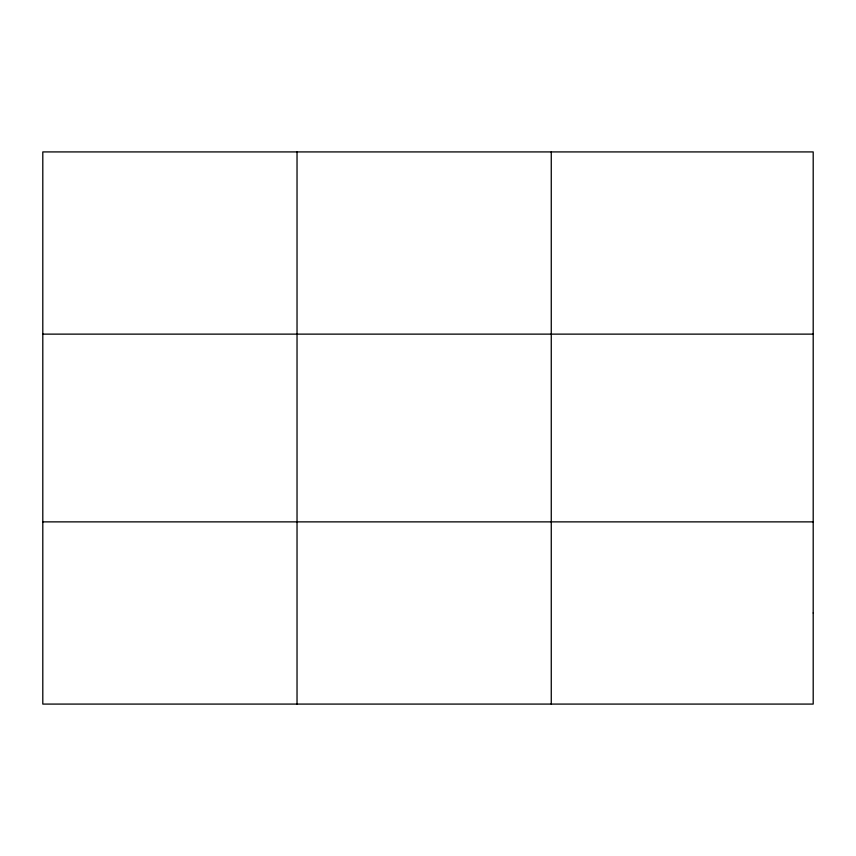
<?xml version="1.0" encoding="UTF-8"?>
<svg xmlns="http://www.w3.org/2000/svg" width="856" height="856" viewBox="0 0 856 856"><rect width="100%" height="100%" fill="white"/><g stroke="black" fill="none" stroke-linecap="round" stroke-linejoin="round"><path stroke-width="1.28" d="M297.032 704.081L297.032 151.919M551.264 704.081L551.264 151.919M42.8 334.129L813.2 334.129M42.8 521.871L813.2 521.871M813.2 612.971L813.2 704.081L42.8 704.081L42.8 151.919L813.2 151.919L813.2 612.971"/></g></svg>
